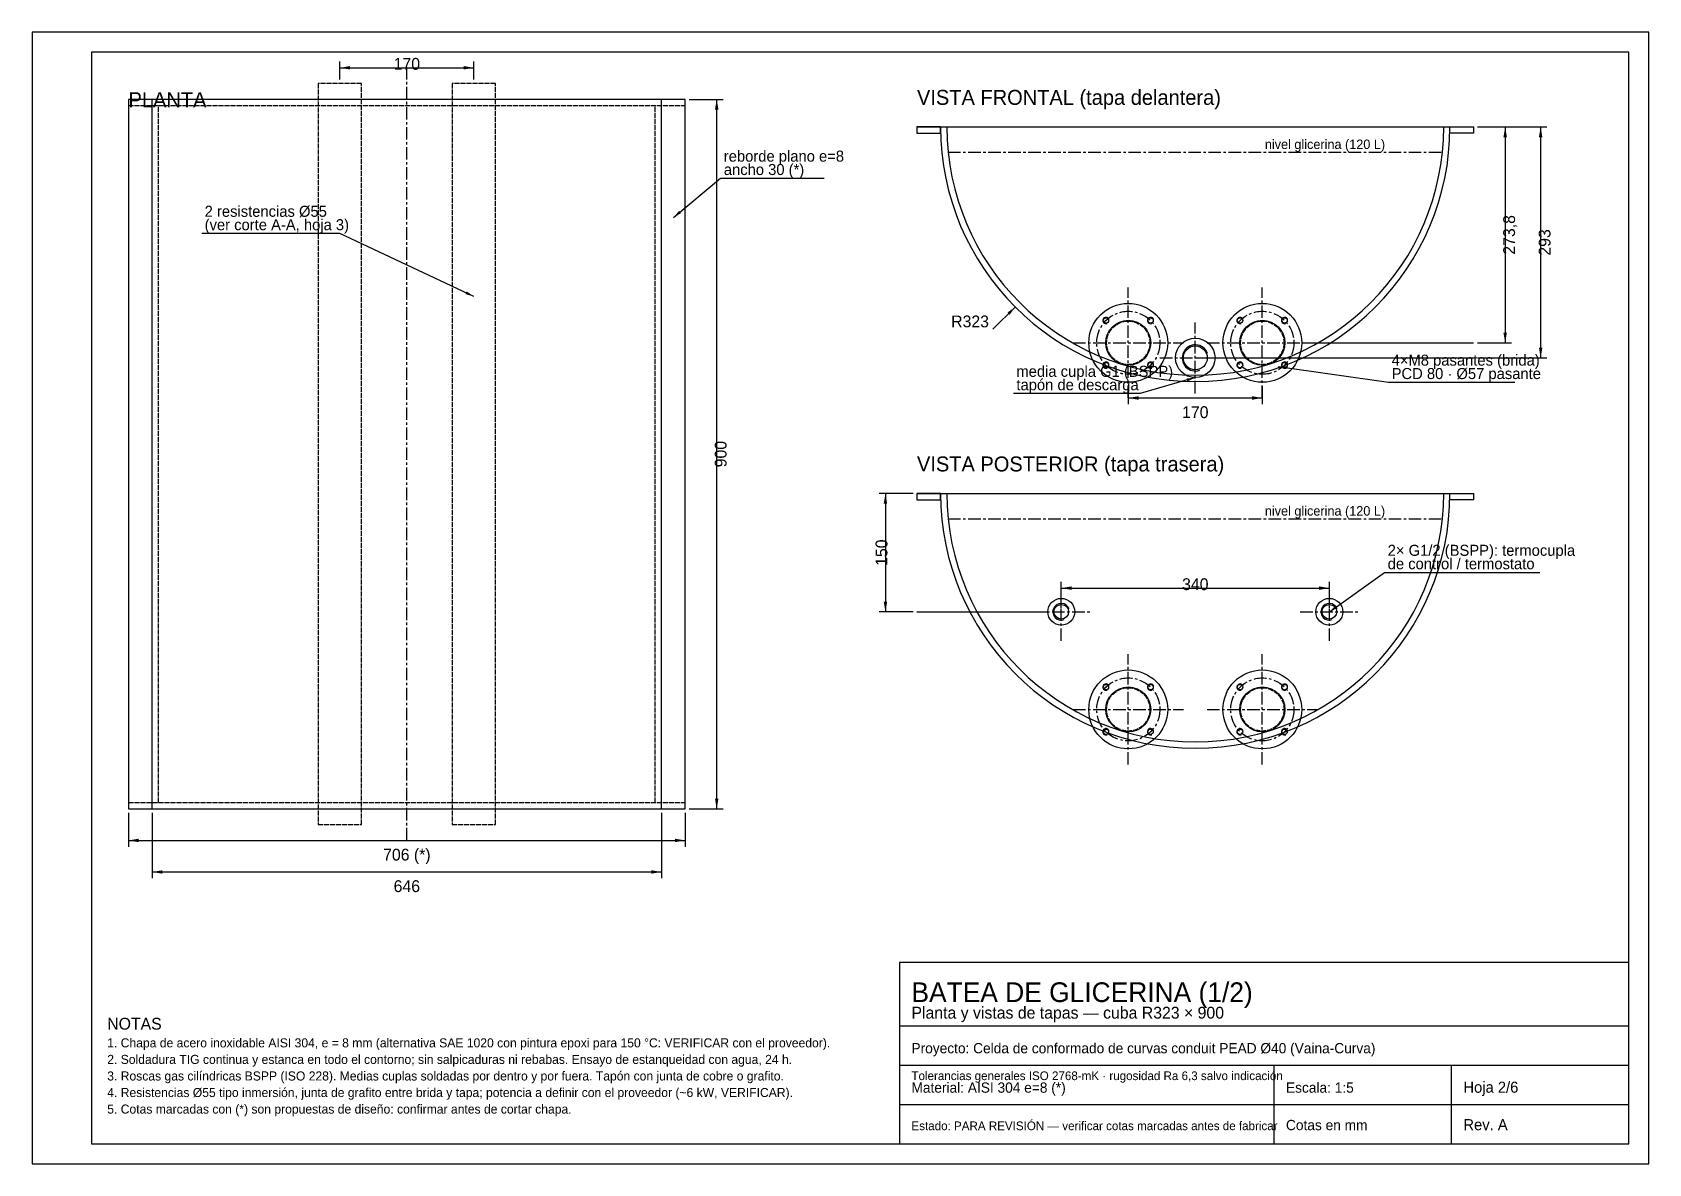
# Model space of a CAD drawing. Header units: millimetres. Extents: x 5 to 415, y 5 to 292.
import ezdxf
from ezdxf.enums import TextEntityAlignment as Align

# ---------------------------------------------------------------- set-up
doc = ezdxf.new("R2010")
doc.units = ezdxf.units.MM
doc.linetypes.add('CENTER', pattern=[5.08, 3.175, -0.635, 0.635, -0.635])
doc.linetypes.add('DASHED', pattern=[1.524, 1.27, -0.254])
for name, color, linetype in [('CONTORNO', 7, 'Continuous'), ('COTAS', 3, 'Continuous'), ('EJES', 1, 'CENTER'), ('FINAS', 8, 'Continuous'), ('MARCO', 7, 'Continuous'), ('OCULTAS', 8, 'DASHED'), ('TEXTO', 7, 'Continuous')]:
    doc.layers.add(name, color=color, linetype=linetype)

msp = doc.modelspace()

# ---------------------------------------------------------------- hatches: boundary and pattern name
at = {"layer": 'COTAS'}
for points in [[(83, 283), (85.6, 282.56), (85.6, 283.44)], [(117, 283), (114.4, 283.44), (114.4, 282.56)], [(178.6, 275), (178.16, 272.4), (179.04, 272.4)], [(378.6, 268), (378.16, 265.4), (379.04, 265.4)], [(387.6, 268), (387.16, 265.4), (388.04, 265.4)], [(167.6, 245), (169.53, 246.12), (169.05, 246.7)], [(117, 225), (115.17, 226.28), (114.85, 225.6)], [(254.32, 222.32), (252.34, 220.91), (252.91, 220.34)], [(378.6, 213.24), (379.04, 215.84), (378.16, 215.84)], [(387.6, 209.4), (388.04, 212), (387.16, 212)], [(321, 207.24), (323.12, 206.56), (323.23, 207.3)], [(300, 204.4), (297.78, 204.16), (297.99, 203.44)], [(283, 199.24), (285.6, 198.79), (285.6, 199.68)], [(317, 199.24), (314.4, 199.68), (314.4, 198.79)], [(221.4, 175), (220.96, 172.4), (221.84, 172.4)], [(221.4, 145), (221.84, 147.6), (220.96, 147.6)], [(266, 151), (268.6, 150.56), (268.6, 151.44)], [(334, 151), (331.4, 151.44), (331.4, 150.56)], [(334, 145), (336.01, 145.97), (335.57, 146.58)], [(178.6, 95), (179.04, 97.6), (178.16, 97.6)], [(29.4, 87), (32, 86.56), (32, 87.44)], [(170.6, 87), (168, 87.44), (168, 86.56)], [(35.4, 79), (38, 78.56), (38, 79.44)], [(164.6, 79), (162, 79.44), (162, 78.56)]]:
    msp.add_hatch(color=3, dxfattribs=at).paths.add_polyline_path(points)

# ---------------------------------------------------------------- linework, layer by layer
at = {"layer": 'CONTORNO'}
for p, q in [((35.4, 95), (35.4, 275)), ((164.6, 95), (164.6, 275)), ((229.4, 268), (370.6, 268)), ((229.4, 175), (370.6, 175)), ((225, 40), (410, 40))]:
    msp.add_line(p, q, dxfattribs=at)
for points in [[(29.4, 95), (170.6, 95), (170.6, 275), (29.4, 275)], [(235.4, 268), (229.4, 268), (229.4, 266.4), (235.4, 266.4)], [(364.6, 268), (370.6, 268), (370.6, 266.4), (364.6, 266.4)], [(235.4, 175), (229.4, 175), (229.4, 173.4), (235.4, 173.4)], [(364.6, 175), (370.6, 175), (370.6, 173.4), (364.6, 173.4)]]:
    msp.add_lwpolyline(points, close=True, dxfattribs=at)
for centre, radius in [((283, 213.24), 10), ((317, 213.24), 10), ((277.34, 218.89), 0.68), ((283, 213.24), 5.7), ((288.66, 218.89), 0.68), ((311.34, 218.89), 0.68), ((317, 213.24), 5.7), ((322.66, 218.89), 0.68), ((300, 209.4), 5), ((300, 209.4), 3.03), ((277.34, 207.58), 0.68), ((288.66, 207.58), 0.68), ((311.34, 207.58), 0.68), ((322.66, 207.58), 0.68), ((266, 145), 3.4), ((334, 145), 3.4), ((266, 145), 1.86), ((334, 145), 1.86), ((283, 120.24), 10), ((317, 120.24), 10), ((277.34, 125.89), 0.68), ((283, 120.24), 5.7), ((288.66, 125.89), 0.68), ((311.34, 125.89), 0.68), ((317, 120.24), 5.7), ((322.66, 125.89), 0.68), ((277.34, 114.58), 0.68), ((288.66, 114.58), 0.68), ((311.34, 114.58), 0.68), ((322.66, 114.58), 0.68)]:
    msp.add_circle(centre, radius, dxfattribs=at)
for centre in [(300, 268), (300, 175)]:
    msp.add_arc(centre, 64.6, 180, 360, dxfattribs=at)
at = {"layer": 'COTAS'}
for p, q in [((83, 280), (83, 284.6)), ((83, 283), (117, 283)), ((117, 280), (117, 284.6)), ((171.6, 275), (180.2, 275)), ((178.6, 95), (178.6, 275)), ((371.6, 268), (380.2, 268)), ((371.6, 268), (389.2, 268)), ((378.6, 268), (378.6, 213.24)), ((387.6, 268), (387.6, 209.4)), ((167.6, 245), (179.6, 255)), ((179.6, 255), (205.85, 255)), ((83, 241), (48.01, 241)), ((117, 225), (83, 241)), ((254.32, 222.32), (248.66, 216.66)), ((371.6, 213.24), (380.2, 213.24)), ((371.6, 209.4), (389.2, 209.4)), ((321, 207.24), (349, 203.24)), ((283, 202.24), (283, 197.64)), ((300, 204.4), (286, 200.4)), ((317, 202.24), (317, 197.64)), ((349, 203.24), (381.08, 203.24)), ((286, 200.4), (253.92, 200.4)), ((283, 199.24), (317, 199.24)), ((228.4, 175), (219.8, 175)), ((221.4, 175), (221.4, 145)), ((266, 146), (266, 152.6)), ((334, 145), (348, 155)), ((334, 146), (334, 152.6)), ((348, 155), (387.36, 155)), ((266, 151), (334, 151)), ((228.4, 145), (219.8, 145)), ((171.6, 95), (180.2, 95)), ((29.4, 94), (29.4, 85.4)), ((35.4, 94), (35.4, 77.4)), ((164.6, 94), (164.6, 77.4)), ((170.6, 94), (170.6, 85.4)), ((29.4, 87), (170.6, 87)), ((35.4, 79), (164.6, 79))]:
    msp.add_line(p, q, dxfattribs=at)
at = {"layer": 'EJES'}
for p, q in [((100, 87), (100, 283)), ((237.3, 261.6), (362.7, 261.6)), ((283, 199.24), (283, 227.24)), ((317, 199.24), (317, 227.24)), ((300, 200.4), (300, 218.4)), ((269, 213.24), (297, 213.24)), ((303, 213.24), (331, 213.24)), ((291, 209.4), (309, 209.4)), ((237.3, 168.6), (362.7, 168.6)), ((266, 137.6), (266, 152.4)), ((334, 137.6), (334, 152.4)), ((258.6, 145), (273.4, 145)), ((326.6, 145), (341.4, 145)), ((283, 106.24), (283, 134.24)), ((317, 106.24), (317, 134.24)), ((269, 120.24), (297, 120.24)), ((303, 120.24), (331, 120.24))]:
    msp.add_line(p, q, dxfattribs=at)
for centre in [(283, 213.24), (317, 213.24), (283, 120.24), (317, 120.24)]:
    msp.add_circle(centre, 8, dxfattribs=at)
at = {"layer": 'FINAS'}
for p, q in [((327, 213.24), (370.6, 213.24)), ((300, 209.4), (370.6, 209.4)), ((229.4, 175), (300, 175)), ((229.4, 145), (262.6, 145)), ((225, 30), (410, 30)), ((320, 10), (320, 30)), ((365, 10), (365, 30)), ((225, 20), (410, 20))]:
    msp.add_line(p, q, dxfattribs=at)
msp.add_lwpolyline([(5, 5), (415, 5), (415, 292), (5, 292)], close=True, dxfattribs=at)
for centre, radius, start, end in [((300, 268), 63, 180, 360), ((277.34, 218.89), 0.8, 20, 290), ((288.66, 218.89), 0.8, 20, 290), ((311.34, 218.89), 0.8, 20, 290), ((322.66, 218.89), 0.8, 20, 290), ((300, 209.4), 3.32, 20, 290), ((277.34, 207.58), 0.8, 20, 290), ((288.66, 207.58), 0.8, 20, 290), ((311.34, 207.58), 0.8, 20, 290), ((322.66, 207.58), 0.8, 20, 290), ((300, 175), 63, 180, 360), ((266, 145), 2.12, 20, 290), ((334, 145), 2.12, 20, 290), ((277.34, 125.89), 0.8, 20, 290), ((288.66, 125.89), 0.8, 20, 290), ((311.34, 125.89), 0.8, 20, 290), ((322.66, 125.89), 0.8, 20, 290), ((277.34, 114.58), 0.8, 20, 290), ((288.66, 114.58), 0.8, 20, 290), ((311.34, 114.58), 0.8, 20, 290), ((322.66, 114.58), 0.8, 20, 290)]:
    msp.add_arc(centre, radius, start, end, dxfattribs=at)
at = {"layer": 'MARCO'}
for points in [[(20, 10), (410, 10), (410, 287), (20, 287)], [(225, 10), (410, 10), (410, 56), (225, 56)]]:
    msp.add_lwpolyline(points, close=True, dxfattribs=at)
at = {"layer": 'OCULTAS'}
for p, q in [((29.4, 273.4), (170.6, 273.4)), ((37, 96.6), (37, 273.4)), ((163, 96.6), (163, 273.4)), ((29.4, 96.6), (170.6, 96.6))]:
    msp.add_line(p, q, dxfattribs=at)
for points in [[(77.5, 91), (88.5, 91), (88.5, 279), (77.5, 279)], [(111.5, 91), (122.5, 91), (122.5, 279), (111.5, 279)]]:
    msp.add_lwpolyline(points, close=True, dxfattribs=at)
for centre in [(283, 213.24), (317, 213.24), (283, 120.24), (317, 120.24)]:
    msp.add_circle(centre, 5.5, dxfattribs=at)

# ---------------------------------------------------------------- texts
at = {"layer": 'TEXTO'}
for s, p in [('170', (100, 284)), ('170', (300, 195.64)), ('340', (300, 152)), ('706 (*)', (100, 83.4)), ('646', (100, 75.4))]:
    msp.add_text(s, height=3, dxfattribs=at).set_placement(p, align=Align.MIDDLE_CENTER)
for s, height, p in [('PLANTA', 3.8, (29.4, 273)), ('VISTA FRONTAL (tapa delantera)', 3.8, (229.4, 273.6)), ('nivel glicerina (120 L)', 2.4, (317.64, 262.4)), ('ancho 30 (*)', 2.8, (180.4, 255.8)), ('reborde plano e=8', 2.8, (180.4, 259.2)), ('2 resistencias Ø55', 2.8, (48.71, 245.2)), ('(ver corte A-A, hoja 3)', 2.8, (48.71, 241.8)), ('4×M8 pasantes (brida)', 2.8, (349.8, 207.44)), ('media cupla G1 (BSPP)', 2.8, (254.62, 204.6)), ('PCD 80 · Ø57 pasante', 2.8, (349.8, 204.04)), ('tapón de descarga', 2.8, (254.62, 201.2)), ('VISTA POSTERIOR (tapa trasera)', 3.8, (229.4, 180.6)), ('nivel glicerina (120 L)', 2.4, (317.64, 169.4)), ('2× G1/2 (BSPP): termocupla', 2.8, (348.8, 159.2)), ('de control / termostato', 2.8, (348.8, 155.8)), ('BATEA DE GLICERINA (1/2)', 5, (228, 46)), ('NOTAS', 3, (24, 39)), ('Planta y vistas de tapas — cuba R323 × 900', 3, (228, 41.8)), ('1. Chapa de acero inoxidable AISI 304, e = 8 mm (alternativa SAE 1020 con pintura epoxi para 150 °C: VERIFICAR con el proveedor).', 2.3, (24, 34.5)), ('Proyecto: Celda de conformado de curvas conduit PEAD Ø40 (Vaina-Curva)', 2.6, (228, 33)), ('2. Soldadura TIG continua y estanca en todo el contorno; sin salpicaduras ni rebabas. Ensayo de estanqueidad con agua, 24 h.', 2.3, (24, 30.3)), ('3. Roscas gas cilíndricas BSPP (ISO 228). Medias cuplas soldadas por dentro y por fuera. Tapón con junta de cobre o grafito.', 2.3, (24, 26.1)), ('Tolerancias generales ISO 2768-mK · rugosidad Ra 6,3 salvo indicación', 2.2, (228, 26.2)), ('Material: AISI 304 e=8 (*)', 2.6, (228, 23)), ('Escala: 1:5', 2.6, (323, 23)), ('Hoja 2/6', 2.8, (368, 23)), ('4. Resistencias Ø55 tipo inmersión, junta de grafito entre brida y tapa; potencia a definir con el proveedor (~6 kW, VERIFICAR).', 2.3, (24, 21.9)), ('5. Cotas marcadas con (*) son propuestas de diseño: confirmar antes de cortar chapa.', 2.3, (24, 17.7)), ('Estado: PARA REVISIÓN — verificar cotas marcadas antes de fabricar', 2.2, (228, 13.5)), ('Cotas en mm', 2.6, (323, 13.5)), ('Rev. A', 2.8, (368, 13.5))]:
    msp.add_text(s, height=height, dxfattribs=at).set_placement(p)
for s, p in [('273,8', (379.6, 240.62)), ('293', (388.6, 238.7)), ('900', (179.6, 185)), ('150', (220.4, 160))]:
    msp.add_text(s, height=3, rotation=90, dxfattribs=at).set_placement(p, align=Align.MIDDLE_CENTER)
msp.add_text('R323', height=3, dxfattribs=at).set_placement((247.66, 217.16), align=Align.RIGHT)

doc.saveas('drawing.dxf')
